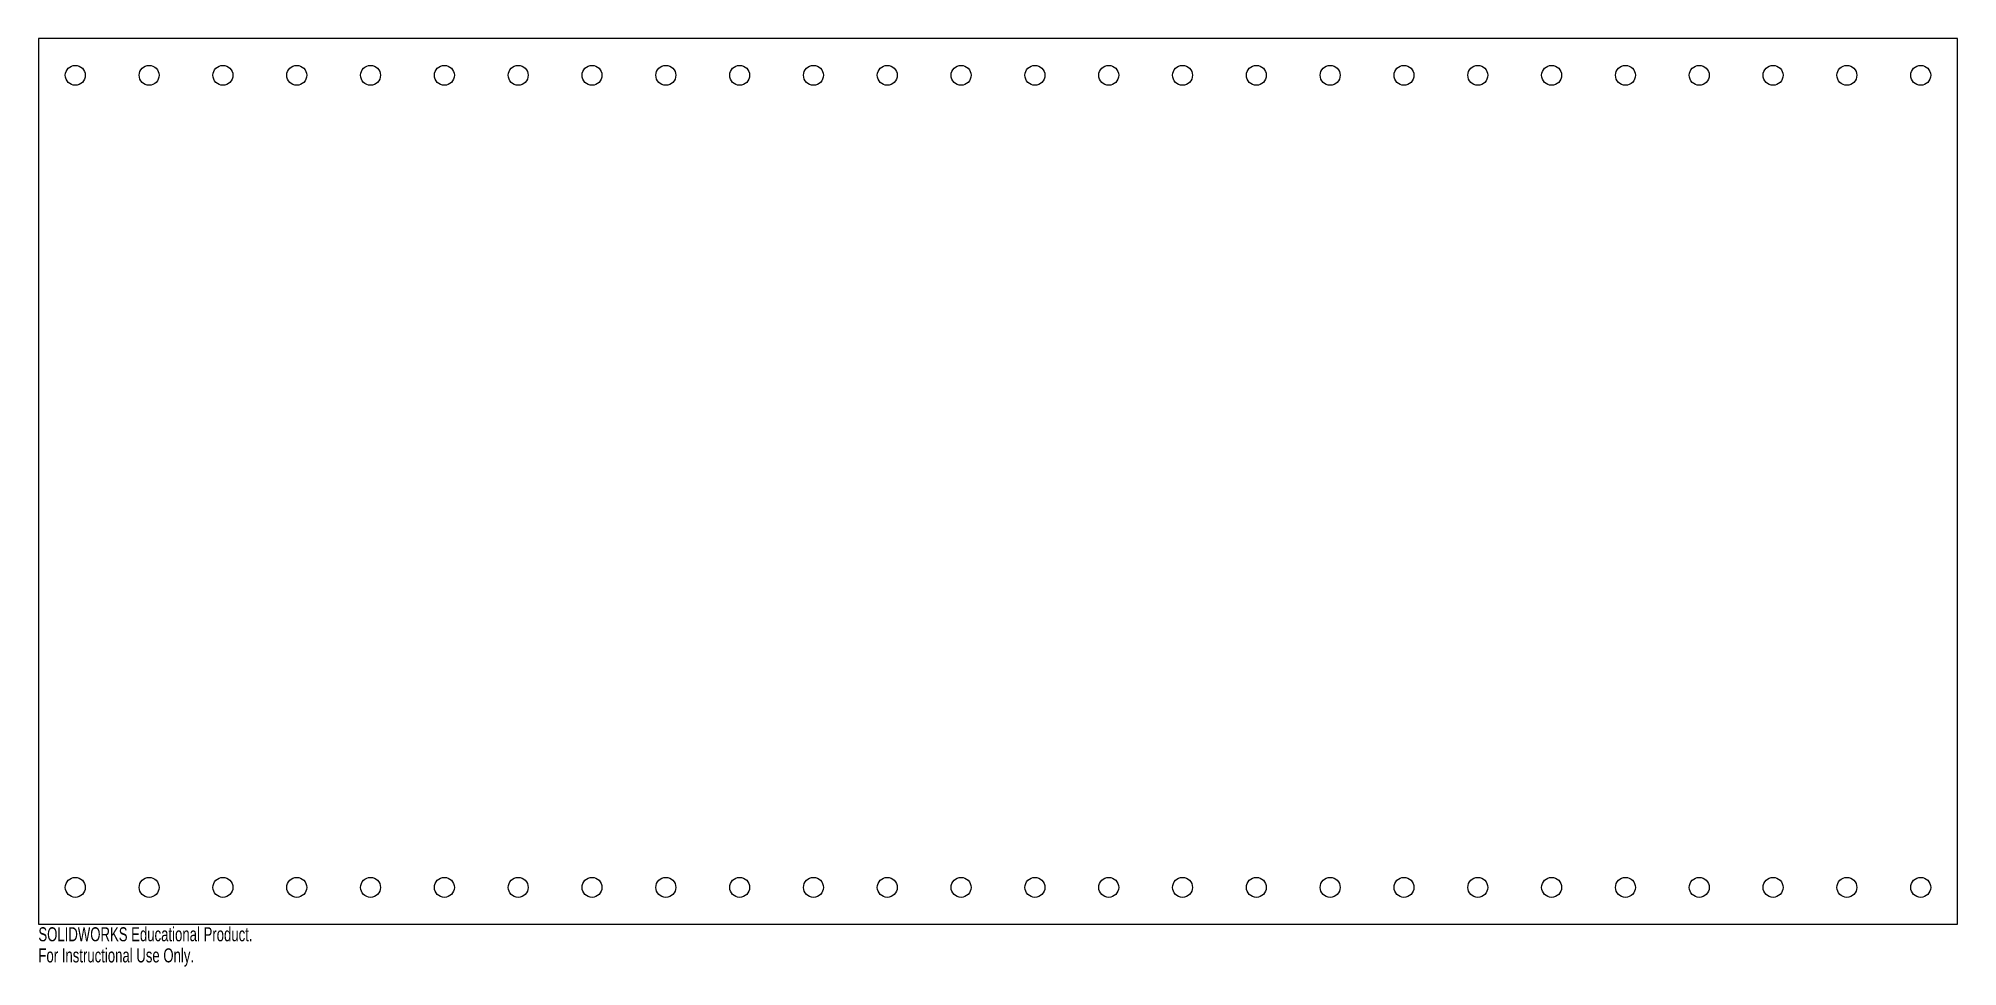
# Model space of a CAD drawing. Header units: inches. Extents: x -13 to 13, y -6.6 to 6.
import ezdxf

# ---------------------------------------------------------------- set-up
doc = ezdxf.new("R2010")
doc.units = ezdxf.units.IN
doc.header["$MEASUREMENT"] = 0
doc.styles.add('SLDTEXTSTYLE0', font='TXT', dxfattribs={"width": 0.7})

msp = doc.modelspace()

# ---------------------------------------------------------------- linework, layer by layer
at = {"color": 7, "linetype": 'Continuous', "lineweight": 25}
for p, q in [((13, 6), (-13, 6)), ((-13, 6), (-13, -6)), ((13, -6), (13, 6)), ((-13, -6), (13, -6))]:
    msp.add_line(p, q, dxfattribs=at)
for centre in [(-12.5, 5.5), (-11.5, 5.5), (-10.5, 5.5), (-9.5, 5.5), (-8.5, 5.5), (-7.5, 5.5), (-6.5, 5.5), (-5.5, 5.5), (-4.5, 5.5), (-3.5, 5.5), (-2.5, 5.5), (-1.5, 5.5), (-0.5, 5.5), (0.5, 5.5), (1.5, 5.5), (2.5, 5.5), (3.5, 5.5), (4.5, 5.5), (5.5, 5.5), (6.5, 5.5), (7.5, 5.5), (8.5, 5.5), (9.5, 5.5), (10.5, 5.5), (11.5, 5.5), (12.5, 5.5), (-12.5, -5.5), (-11.5, -5.5), (-10.5, -5.5), (-9.5, -5.5), (-8.5, -5.5), (-7.5, -5.5), (-6.5, -5.5), (-5.5, -5.5), (-4.5, -5.5), (-3.5, -5.5), (-2.5, -5.5), (-1.5, -5.5), (-0.5, -5.5), (0.5, -5.5), (1.5, -5.5), (2.5, -5.5), (3.5, -5.5), (4.5, -5.5), (5.5, -5.5), (6.5, -5.5), (7.5, -5.5), (8.5, -5.5), (9.5, -5.5), (10.5, -5.5), (11.5, -5.5), (12.5, -5.5)]:
    msp.add_circle(centre, 0.135, dxfattribs=at)

# ---------------------------------------------------------------- texts
at = {"color": 7, "linetype": 'Continuous', "char_height": 0.1903, "attachment_point": 1, "style": 'SLDTEXTSTYLE0'}
for s, insert in [('SOLIDWORKS Educational Product.', (-13, -6.04)), ('For Instructional Use Only.', (-13, -6.326))]:
    msp.add_mtext(s, dxfattribs=dict(at, insert=insert))

doc.saveas('drawing.dxf')
